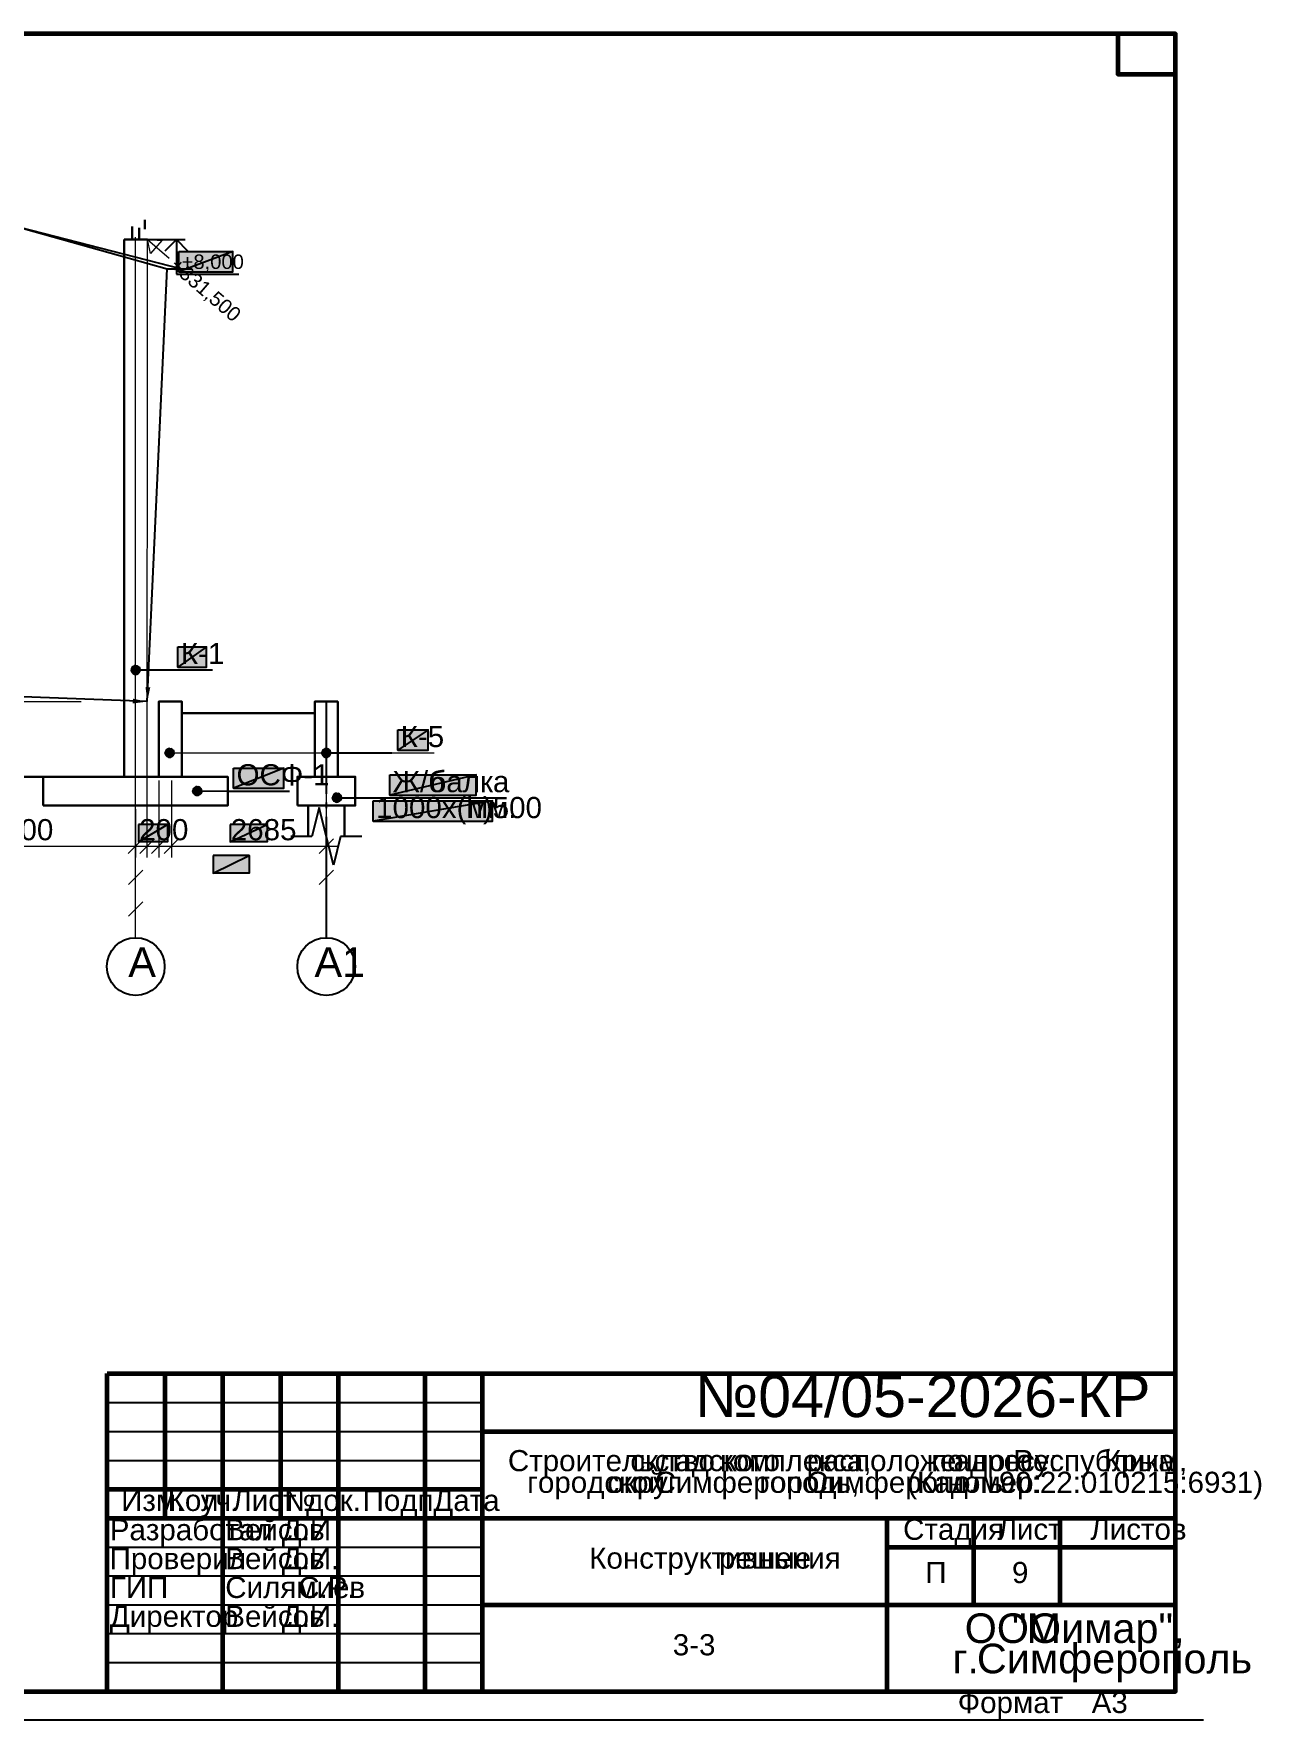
# Model space of a CAD drawing. Extents: x 8 to 21351, y 0 to 420.
# Drawn here: x 12129.1 to 12341.6, y 0.2 to 292.2 of the extents above; entities that cross this region are included whole.
import ezdxf

# ---------------------------------------------------------------- set-up
doc = ezdxf.new("R2010")
doc.units = 0
doc.linetypes.add('TEYPDFCAD_CENTER', pattern=[20, 12, -3, 2, -3])
for name, color, linetype in [('PDF_ВЫНОСКИ', 7, 'Continuous'), ('PDF_ОСИ', 7, 'Continuous'), ('PDF_ОТМЕТКИ', 7, 'Continuous'), ('TEY_REVIEW_AXIS', 7, 'Continuous'), ('TEY_REVIEW_LEADER', 7, 'Continuous')]:
    doc.layers.add(name, color=color, linetype=linetype)
doc.styles.add('TEYPDFCAD_TEXT', font='arial.ttf')
doc.dimstyles.new('TEYPDFCAD_SCALE_1', dxfattribs={"dimtxt": 2.5, "dimasz": 2.5, "dimexe": 1.25, "dimexo": 0.75, "dimtad": 1, "dimdsep": 46, "dimtxsty": 'Standard', "dimcen": 0.09, "dimadec": 0, "dimazin": 0, "dimtfac": 1, "dimtofl": 0, "dimtmove": 0, "dimatfit": 3, "dimfxl": 1, "dimarcsym": 0})

# ---------------------------------------------------------------- blocks, each defined once
blk = doc.blocks.new('TEY_AXIS')
at = {"layer": 'PDF_ОСИ', "linetype": 'TEYPDFCAD_CENTER', "lineweight": 9}
blk.add_line((0, 0), (1, 0), dxfattribs=at)
blk = doc.blocks.new('TEY_LEVEL')
at = {"layer": 'PDF_ОТМЕТКИ', "lineweight": 9}
blk.add_line((0, 0), (5, 0), dxfattribs=at)
blk.add_lwpolyline([(0, 0), (2, 1.5), (2, -1.5)], close=True, dxfattribs=at)
at = {"layer": 'PDF_ОТМЕТКИ', "style": 'TEYPDFCAD_TEXT'}
blk.add_text('+331,500', height=2.5, dxfattribs=at).set_placement((6, -1.25))

msp = doc.modelspace()

# ---------------------------------------------------------------- hatches: boundary and pattern name
at = {"true_color": 0xffffff}
h = msp.add_hatch(color=0, dxfattribs=at)
h.paths.add_polyline_path([(12154.16, 254.44), (12163.56, 254.44), (12154.16, 250.93)])
h.paths.add_polyline_path([(12163.56, 254.44), (12154.16, 250.93), (12163.56, 250.93)])
h = msp.add_hatch(color=0, dxfattribs=at)
h.paths.add_polyline_path([(12154.04, 186.03), (12158.97, 186.03), (12154.04, 182.52)])
h.paths.add_polyline_path([(12158.97, 186.03), (12154.04, 182.52), (12158.97, 182.52)])
h = msp.add_hatch(color=7)
h.paths.add_polyline_path([(12145.99, 182.27), (12145.97, 182.03), (12146.71, 182.03)])
h.paths.add_polyline_path([(12145.97, 182.03), (12146.71, 182.03), (12145.99, 181.8)])
h.paths.add_polyline_path([(12146.71, 182.03), (12145.99, 181.8), (12146.1, 181.59)])
h = msp.add_hatch(color=7)
h.paths.add_polyline_path([(12146.48, 182.73), (12146.27, 182.63), (12146.71, 182.03)])
h.paths.add_polyline_path([(12146.27, 182.63), (12146.71, 182.03), (12146.1, 182.48)])
h.paths.add_polyline_path([(12146.71, 182.03), (12146.1, 182.48), (12145.99, 182.27)])
h = msp.add_hatch(color=7)
h.paths.add_polyline_path([(12146.1, 181.59), (12146.27, 181.42), (12146.71, 182.03)])
h.paths.add_polyline_path([(12146.27, 181.42), (12146.71, 182.03), (12146.48, 181.31)])
h.paths.add_polyline_path([(12146.71, 182.03), (12146.48, 181.31), (12146.71, 181.27)])
h = msp.add_hatch(color=7)
h.paths.add_polyline_path([(12147.16, 182.63), (12146.95, 182.73), (12146.71, 182.03)])
h.paths.add_polyline_path([(12146.95, 182.73), (12146.71, 182.03), (12146.71, 182.77)])
h.paths.add_polyline_path([(12146.71, 182.03), (12146.71, 182.77), (12146.48, 182.73)])
h = msp.add_hatch(color=7)
h.paths.add_polyline_path([(12147.45, 182.03), (12147.43, 182.27), (12146.71, 182.03)])
h.paths.add_polyline_path([(12147.43, 182.27), (12146.71, 182.03), (12147.33, 182.48)])
h.paths.add_polyline_path([(12146.71, 182.03), (12147.33, 182.48), (12147.16, 182.63)])
h = msp.add_hatch(color=7)
h.paths.add_polyline_path([(12146.71, 181.27), (12146.95, 181.31), (12146.71, 182.03)])
h.paths.add_polyline_path([(12146.95, 181.31), (12146.71, 182.03), (12147.16, 181.42)])
h.paths.add_polyline_path([(12146.71, 182.03), (12147.16, 181.42), (12147.33, 181.59)])
h = msp.add_hatch(color=7)
h.paths.add_polyline_path([(12147.33, 181.59), (12147.43, 181.8), (12146.71, 182.03)])
h.paths.add_polyline_path([(12147.43, 181.8), (12146.71, 182.03), (12147.45, 182.03)])
h = msp.add_hatch(color=0, dxfattribs=at)
h.paths.add_polyline_path([(12192.1, 171.66), (12197.39, 171.66), (12192.1, 168.15)])
h.paths.add_polyline_path([(12197.39, 171.66), (12192.1, 168.15), (12197.39, 168.15)])
h = msp.add_hatch(color=7)
h.paths.add_polyline_path([(12151.88, 167.89), (12151.84, 167.66), (12152.6, 167.66)])
h.paths.add_polyline_path([(12151.84, 167.66), (12152.6, 167.66), (12151.88, 167.43)])
h.paths.add_polyline_path([(12152.6, 167.66), (12151.88, 167.43), (12151.98, 167.22)])
h = msp.add_hatch(color=7)
h.paths.add_polyline_path([(12152.37, 168.36), (12152.15, 168.25), (12152.6, 167.66)])
h.paths.add_polyline_path([(12152.15, 168.25), (12152.6, 167.66), (12151.98, 168.11)])
h.paths.add_polyline_path([(12152.6, 167.66), (12151.98, 168.11), (12151.88, 167.89)])
h = msp.add_hatch(color=7)
h.paths.add_polyline_path([(12151.98, 167.22), (12152.15, 167.05), (12152.6, 167.66)])
h.paths.add_polyline_path([(12152.15, 167.05), (12152.6, 167.66), (12152.37, 166.94)])
h.paths.add_polyline_path([(12152.6, 167.66), (12152.37, 166.94), (12152.6, 166.9)])
h = msp.add_hatch(color=7)
h.paths.add_polyline_path([(12153.02, 168.25), (12152.81, 168.36), (12152.6, 167.66)])
h.paths.add_polyline_path([(12152.81, 168.36), (12152.6, 167.66), (12152.6, 168.4)])
h.paths.add_polyline_path([(12152.6, 167.66), (12152.6, 168.4), (12152.37, 168.36)])
h = msp.add_hatch(color=7)
h.paths.add_polyline_path([(12153.34, 167.66), (12153.3, 167.89), (12152.6, 167.66)])
h.paths.add_polyline_path([(12153.3, 167.89), (12152.6, 167.66), (12153.19, 168.11)])
h.paths.add_polyline_path([(12152.6, 167.66), (12153.19, 168.11), (12153.02, 168.25)])
h = msp.add_hatch(color=7)
h.paths.add_polyline_path([(12152.6, 166.9), (12152.81, 166.94), (12152.6, 167.66)])
h.paths.add_polyline_path([(12152.81, 166.94), (12152.6, 167.66), (12153.02, 167.05)])
h.paths.add_polyline_path([(12152.6, 167.66), (12153.02, 167.05), (12153.19, 167.22)])
h = msp.add_hatch(color=7)
h.paths.add_polyline_path([(12153.19, 167.22), (12153.3, 167.43), (12152.6, 167.66)])
h.paths.add_polyline_path([(12153.3, 167.43), (12152.6, 167.66), (12153.34, 167.66)])
h = msp.add_hatch(color=7)
h.paths.add_polyline_path([(12178.99, 167.89), (12178.95, 167.66), (12179.71, 167.66)])
h.paths.add_polyline_path([(12178.95, 167.66), (12179.71, 167.66), (12178.99, 167.43)])
h.paths.add_polyline_path([(12179.71, 167.66), (12178.99, 167.43), (12179.1, 167.22)])
h = msp.add_hatch(color=7)
h.paths.add_polyline_path([(12179.48, 168.36), (12179.27, 168.25), (12179.71, 167.66)])
h.paths.add_polyline_path([(12179.27, 168.25), (12179.71, 167.66), (12179.1, 168.11)])
h.paths.add_polyline_path([(12179.71, 167.66), (12179.1, 168.11), (12178.99, 167.89)])
h = msp.add_hatch(color=7)
h.paths.add_polyline_path([(12179.1, 167.22), (12179.27, 167.05), (12179.71, 167.66)])
h.paths.add_polyline_path([(12179.27, 167.05), (12179.71, 167.66), (12179.48, 166.94)])
h.paths.add_polyline_path([(12179.71, 167.66), (12179.48, 166.94), (12179.71, 166.9)])
h = msp.add_hatch(color=7)
h.paths.add_polyline_path([(12180.16, 168.25), (12179.95, 168.36), (12179.71, 167.66)])
h.paths.add_polyline_path([(12179.95, 168.36), (12179.71, 167.66), (12179.71, 168.4)])
h.paths.add_polyline_path([(12179.71, 167.66), (12179.71, 168.4), (12179.48, 168.36)])
h = msp.add_hatch(color=7)
h.paths.add_polyline_path([(12180.45, 167.66), (12180.41, 167.89), (12179.71, 167.66)])
h.paths.add_polyline_path([(12180.41, 167.89), (12179.71, 167.66), (12180.31, 168.11)])
h.paths.add_polyline_path([(12179.71, 167.66), (12180.31, 168.11), (12180.16, 168.25)])
h = msp.add_hatch(color=7)
h.paths.add_polyline_path([(12179.71, 166.9), (12179.95, 166.94), (12179.71, 167.66)])
h.paths.add_polyline_path([(12179.95, 166.94), (12179.71, 167.66), (12180.16, 167.05)])
h.paths.add_polyline_path([(12179.71, 167.66), (12180.16, 167.05), (12180.31, 167.22)])
h = msp.add_hatch(color=7)
h.paths.add_polyline_path([(12180.31, 167.22), (12180.41, 167.43), (12179.71, 167.66)])
h.paths.add_polyline_path([(12180.41, 167.43), (12179.71, 167.66), (12180.45, 167.66)])
h = msp.add_hatch(color=0, dxfattribs=at)
h.paths.add_polyline_path([(12163.67, 165.02), (12172.35, 165.02), (12163.67, 161.52)])
h.paths.add_polyline_path([(12172.35, 165.02), (12163.67, 161.52), (12172.35, 161.52)])
h = msp.add_hatch(color=0, dxfattribs=at)
h.paths.add_polyline_path([(12190.7, 163.85), (12205.66, 163.85), (12190.7, 160.36)])
h.paths.add_polyline_path([(12205.66, 163.85), (12190.7, 160.36), (12205.66, 160.36)])
h = msp.add_hatch(color=7)
h.paths.add_polyline_path([(12156.66, 161.29), (12156.64, 161.06), (12157.38, 161.06)])
h.paths.add_polyline_path([(12156.64, 161.06), (12157.38, 161.06), (12156.66, 160.82)])
h.paths.add_polyline_path([(12157.38, 161.06), (12156.66, 160.82), (12156.77, 160.61)])
h = msp.add_hatch(color=7)
h.paths.add_polyline_path([(12157.15, 161.78), (12156.94, 161.67), (12157.38, 161.06)])
h.paths.add_polyline_path([(12156.94, 161.67), (12157.38, 161.06), (12156.77, 161.5)])
h.paths.add_polyline_path([(12157.38, 161.06), (12156.77, 161.5), (12156.66, 161.29)])
h = msp.add_hatch(color=7)
h.paths.add_polyline_path([(12156.77, 160.61), (12156.94, 160.44), (12157.38, 161.06)])
h.paths.add_polyline_path([(12156.94, 160.44), (12157.38, 161.06), (12157.15, 160.34)])
h.paths.add_polyline_path([(12157.38, 161.06), (12157.15, 160.34), (12157.38, 160.32)])
h = msp.add_hatch(color=7)
h.paths.add_polyline_path([(12157.83, 161.67), (12157.61, 161.78), (12157.38, 161.06)])
h.paths.add_polyline_path([(12157.61, 161.78), (12157.38, 161.06), (12157.38, 161.8)])
h.paths.add_polyline_path([(12157.38, 161.06), (12157.38, 161.8), (12157.15, 161.78)])
h = msp.add_hatch(color=7)
h.paths.add_polyline_path([(12158.12, 161.06), (12158.1, 161.29), (12157.38, 161.06)])
h.paths.add_polyline_path([(12158.1, 161.29), (12157.38, 161.06), (12158, 161.5)])
h.paths.add_polyline_path([(12157.38, 161.06), (12158, 161.5), (12157.83, 161.67)])
h = msp.add_hatch(color=7)
h.paths.add_polyline_path([(12157.38, 160.32), (12157.61, 160.34), (12157.38, 161.06)])
h.paths.add_polyline_path([(12157.61, 160.34), (12157.38, 161.06), (12157.83, 160.44)])
h.paths.add_polyline_path([(12157.38, 161.06), (12157.83, 160.44), (12158, 160.61)])
h = msp.add_hatch(color=7)
h.paths.add_polyline_path([(12158, 160.61), (12158.1, 160.82), (12157.38, 161.06)])
h.paths.add_polyline_path([(12158.1, 160.82), (12157.38, 161.06), (12158.12, 161.06)])
h = msp.add_hatch(color=7)
h.paths.add_polyline_path([(12181.32, 160.61), (12181.11, 160.49), (12181.55, 159.89)])
h.paths.add_polyline_path([(12181.11, 160.49), (12181.55, 159.89), (12180.96, 160.34)])
h.paths.add_polyline_path([(12181.55, 159.89), (12180.96, 160.34), (12180.86, 160.13)])
h = msp.add_hatch(color=7)
h.paths.add_polyline_path([(12182, 160.49), (12181.79, 160.61), (12181.55, 159.89)])
h.paths.add_polyline_path([(12181.79, 160.61), (12181.55, 159.89), (12181.55, 160.63)])
h.paths.add_polyline_path([(12181.55, 159.89), (12181.55, 160.63), (12181.32, 160.61)])
h = msp.add_hatch(color=7)
h.paths.add_polyline_path([(12180.86, 160.13), (12180.81, 159.89), (12181.55, 159.89)])
h.paths.add_polyline_path([(12180.81, 159.89), (12181.55, 159.89), (12180.86, 159.66)])
h.paths.add_polyline_path([(12181.55, 159.89), (12180.86, 159.66), (12180.96, 159.45)])
h = msp.add_hatch(color=7)
h.paths.add_polyline_path([(12180.96, 159.45), (12181.11, 159.28), (12181.55, 159.89)])
h.paths.add_polyline_path([(12181.11, 159.28), (12181.55, 159.89), (12181.32, 159.17)])
h.paths.add_polyline_path([(12181.55, 159.89), (12181.32, 159.17), (12181.55, 159.13)])
h = msp.add_hatch(color=7)
h.paths.add_polyline_path([(12182.32, 159.89), (12182.27, 160.13), (12181.55, 159.89)])
h.paths.add_polyline_path([(12182.27, 160.13), (12181.55, 159.89), (12182.17, 160.34)])
h.paths.add_polyline_path([(12181.55, 159.89), (12182.17, 160.34), (12182, 160.49)])
h = msp.add_hatch(color=7)
h.paths.add_polyline_path([(12181.55, 159.13), (12181.79, 159.17), (12181.55, 159.89)])
h.paths.add_polyline_path([(12181.79, 159.17), (12181.55, 159.89), (12182, 159.28)])
h.paths.add_polyline_path([(12181.55, 159.89), (12182, 159.28), (12182.17, 159.45)])
h = msp.add_hatch(color=7)
h.paths.add_polyline_path([(12182.17, 159.45), (12182.27, 159.66), (12181.55, 159.89)])
h.paths.add_polyline_path([(12182.27, 159.66), (12181.55, 159.89), (12182.32, 159.89)])
h = msp.add_hatch(color=0, dxfattribs=at)
h.paths.add_polyline_path([(12187.84, 159.36), (12208.5, 159.36), (12187.84, 155.85)])
h.paths.add_polyline_path([(12208.5, 159.36), (12187.84, 155.85), (12208.5, 155.85)])
h = msp.add_hatch(color=0, dxfattribs=at)
h.paths.add_polyline_path([(12147.22, 155.28), (12147.22, 152.27), (12152.2, 155.28)])
h.paths.add_polyline_path([(12147.22, 152.27), (12152.2, 155.28), (12152.2, 152.27)])
h = msp.add_hatch(color=0, dxfattribs=at)
h.paths.add_polyline_path([(12163.1, 155.28), (12163.1, 152.27), (12169.51, 155.28)])
h.paths.add_polyline_path([(12163.1, 152.27), (12169.51, 155.28), (12169.51, 152.27)])
h = msp.add_hatch(color=0, dxfattribs=at)
h.paths.add_polyline_path([(12160.11, 149.86), (12160.11, 146.85), (12166.34, 149.86)])
h.paths.add_polyline_path([(12160.11, 146.85), (12166.34, 149.86), (12166.34, 146.85)])

# ---------------------------------------------------------------- linework, layer by layer
at = {"color": 7, "lineweight": 30}
for p, q in [((12148.3, 258.34), (12148.3, 259.97)), ((12146.12, 256.54), (12146.12, 258.78)), ((12147.31, 256.54), (12147.31, 258.53)), ((12176.56, 153.2), (12176.56, 158.52)), ((12182.87, 153.2), (12182.87, 158.52))]:
    msp.add_line(p, q, dxfattribs=at)
at = {"color": 7, "lineweight": 25}
for p, q in [((12148.75, 256.54), (12155.27, 256.54)), ((12153.76, 256.54), (12151.77, 254.53)), ((12155.77, 254.53), (12153.76, 256.54)), ((12146.71, 182.03), (12153.04, 182.03)), ((12153.04, 182.03), (12159.99, 182.03)), ((12179.71, 167.66), (12191.1, 167.66)), ((12178.46, 158.2), (12177.22, 153.2)), ((12179.71, 159.09), (12179.71, 158.07)), ((12179.71, 156.57), (12179.71, 140.63)), ((12176.56, 153.2), (12173.57, 153.2)), ((12177.22, 153.2), (12176.56, 153.2)), ((12182.87, 153.2), (12182.21, 153.2)), ((12185.87, 153.2), (12182.87, 153.2)), ((12179.71, 140.63), (12179.71, 135.64))]:
    msp.add_line(p, q, dxfattribs=at)
at = {"color": 0, "lineweight": 0, "true_color": 0xffffff}
for p, q in [((12154.16, 250.93), (12163.56, 250.93)), ((12154.04, 182.52), (12158.97, 182.52)), ((12192.1, 168.15), (12197.39, 168.15)), ((12163.67, 161.52), (12172.35, 161.52)), ((12190.7, 160.36), (12205.66, 160.36))]:
    msp.add_line(p, q, dxfattribs=at)
at = {"color": 7, "lineweight": 5}
for p, q in [((12174.72, 163.53), (12184.73, 163.53)), ((12179.71, 162.9), (12179.71, 149.52)), ((12146.69, 157.9), (12146.69, 149.52)), ((12145.44, 150.26), (12147.94, 152.78)), ((12149.97, 152.78), (12147.45, 150.26)), ((12149.47, 150.26), (12151.96, 152.78)), ((12154.14, 152.78), (12151.65, 150.26)), ((12178.46, 150.26), (12180.96, 152.78)), ((12146.71, 151.53), (12152.7, 151.53)), ((12145.47, 144.86), (12147.96, 147.36)), ((12147.96, 147.36), (12145.47, 144.86)), ((12146.71, 146.75), (12146.71, 148.12)), ((12178.46, 144.86), (12180.96, 147.36)), ((12145.47, 139.38), (12147.96, 141.88))]:
    msp.add_line(p, q, dxfattribs=at)
at = {"lineweight": 60}
msp.add_lwpolyline([(12326.76, 285.16), (12326.76, 292.16), (12316.77, 292.16), (12316.77, 285.16)], close=True, dxfattribs=at)
at = {"color": 0, "true_color": 0xffffff}
for points in [[(12154.16, 254.44), (12163.56, 254.44), (12154.16, 250.93)], [(12163.56, 254.44), (12154.16, 250.93), (12163.56, 250.93)], [(12154.04, 186.03), (12158.97, 186.03), (12154.04, 182.52)], [(12158.97, 186.03), (12154.04, 182.52), (12158.97, 182.52)], [(12192.1, 171.66), (12197.39, 171.66), (12192.1, 168.15)], [(12197.39, 171.66), (12192.1, 168.15), (12197.39, 168.15)], [(12163.67, 165.02), (12172.35, 165.02), (12163.67, 161.52)], [(12172.35, 165.02), (12163.67, 161.52), (12172.35, 161.52)], [(12190.7, 163.85), (12205.66, 163.85), (12190.7, 160.36)], [(12205.66, 163.85), (12190.7, 160.36), (12205.66, 160.36)], [(12187.84, 159.36), (12208.5, 159.36), (12187.84, 155.85)], [(12208.5, 159.36), (12187.84, 155.85), (12208.5, 155.85)], [(12147.22, 155.28), (12147.22, 152.27), (12152.2, 155.28)], [(12147.22, 152.27), (12152.2, 155.28), (12152.2, 152.27)], [(12163.1, 155.28), (12163.1, 152.27), (12169.51, 155.28)], [(12163.1, 152.27), (12169.51, 155.28), (12169.51, 152.27)], [(12160.11, 149.86), (12160.11, 146.85), (12166.34, 149.86)], [(12160.11, 146.85), (12166.34, 149.86), (12166.34, 146.85)]]:
    msp.add_lwpolyline(points, close=True, dxfattribs=at)
at = {"color": 7}
for points in [[(12145.99, 182.27), (12145.97, 182.03), (12146.71, 182.03)], [(12145.97, 182.03), (12146.71, 182.03), (12145.99, 181.8)], [(12146.71, 182.03), (12146.1, 182.48), (12145.99, 182.27)], [(12146.71, 182.03), (12145.99, 181.8), (12146.1, 181.59)], [(12146.27, 182.63), (12146.71, 182.03), (12146.1, 182.48)], [(12146.1, 181.59), (12146.27, 181.42), (12146.71, 182.03)], [(12146.48, 182.73), (12146.27, 182.63), (12146.71, 182.03)], [(12146.27, 181.42), (12146.71, 182.03), (12146.48, 181.31)], [(12146.71, 182.03), (12146.71, 182.77), (12146.48, 182.73)], [(12146.71, 182.03), (12146.48, 181.31), (12146.71, 181.27)], [(12146.95, 182.73), (12146.71, 182.03), (12146.71, 182.77)], [(12147.16, 182.63), (12146.95, 182.73), (12146.71, 182.03)], [(12146.71, 182.03), (12147.33, 182.48), (12147.16, 182.63)], [(12147.43, 182.27), (12146.71, 182.03), (12147.33, 182.48)], [(12147.45, 182.03), (12147.43, 182.27), (12146.71, 182.03)], [(12146.71, 181.27), (12146.95, 181.31), (12146.71, 182.03)], [(12146.95, 181.31), (12146.71, 182.03), (12147.16, 181.42)], [(12146.71, 182.03), (12147.16, 181.42), (12147.33, 181.59)], [(12147.33, 181.59), (12147.43, 181.8), (12146.71, 182.03)], [(12147.43, 181.8), (12146.71, 182.03), (12147.45, 182.03)], [(12151.88, 167.89), (12151.84, 167.66), (12152.6, 167.66)], [(12151.84, 167.66), (12152.6, 167.66), (12151.88, 167.43)], [(12152.6, 167.66), (12151.98, 168.11), (12151.88, 167.89)], [(12152.6, 167.66), (12151.88, 167.43), (12151.98, 167.22)], [(12152.15, 168.25), (12152.6, 167.66), (12151.98, 168.11)], [(12151.98, 167.22), (12152.15, 167.05), (12152.6, 167.66)], [(12152.37, 168.36), (12152.15, 168.25), (12152.6, 167.66)], [(12152.15, 167.05), (12152.6, 167.66), (12152.37, 166.94)], [(12152.6, 167.66), (12152.6, 168.4), (12152.37, 168.36)], [(12152.6, 167.66), (12152.37, 166.94), (12152.6, 166.9)], [(12152.81, 168.36), (12152.6, 167.66), (12152.6, 168.4)], [(12153.02, 168.25), (12152.81, 168.36), (12152.6, 167.66)], [(12152.6, 167.66), (12153.19, 168.11), (12153.02, 168.25)], [(12153.3, 167.89), (12152.6, 167.66), (12153.19, 168.11)], [(12153.34, 167.66), (12153.3, 167.89), (12152.6, 167.66)], [(12152.6, 166.9), (12152.81, 166.94), (12152.6, 167.66)], [(12152.81, 166.94), (12152.6, 167.66), (12153.02, 167.05)], [(12152.6, 167.66), (12153.02, 167.05), (12153.19, 167.22)], [(12153.19, 167.22), (12153.3, 167.43), (12152.6, 167.66)], [(12153.3, 167.43), (12152.6, 167.66), (12153.34, 167.66)], [(12178.99, 167.89), (12178.95, 167.66), (12179.71, 167.66)], [(12178.95, 167.66), (12179.71, 167.66), (12178.99, 167.43)], [(12179.71, 167.66), (12179.1, 168.11), (12178.99, 167.89)], [(12179.71, 167.66), (12178.99, 167.43), (12179.1, 167.22)], [(12179.27, 168.25), (12179.71, 167.66), (12179.1, 168.11)], [(12179.1, 167.22), (12179.27, 167.05), (12179.71, 167.66)], [(12179.48, 168.36), (12179.27, 168.25), (12179.71, 167.66)], [(12179.27, 167.05), (12179.71, 167.66), (12179.48, 166.94)], [(12179.71, 167.66), (12179.71, 168.4), (12179.48, 168.36)], [(12179.71, 167.66), (12179.48, 166.94), (12179.71, 166.9)], [(12179.95, 168.36), (12179.71, 167.66), (12179.71, 168.4)], [(12180.16, 168.25), (12179.95, 168.36), (12179.71, 167.66)], [(12179.71, 167.66), (12180.31, 168.11), (12180.16, 168.25)], [(12180.41, 167.89), (12179.71, 167.66), (12180.31, 168.11)], [(12180.45, 167.66), (12180.41, 167.89), (12179.71, 167.66)], [(12179.71, 166.9), (12179.95, 166.94), (12179.71, 167.66)], [(12179.95, 166.94), (12179.71, 167.66), (12180.16, 167.05)], [(12179.71, 167.66), (12180.16, 167.05), (12180.31, 167.22)], [(12180.31, 167.22), (12180.41, 167.43), (12179.71, 167.66)], [(12180.41, 167.43), (12179.71, 167.66), (12180.45, 167.66)], [(12156.66, 161.29), (12156.64, 161.06), (12157.38, 161.06)], [(12156.64, 161.06), (12157.38, 161.06), (12156.66, 160.82)], [(12157.38, 161.06), (12156.77, 161.5), (12156.66, 161.29)], [(12157.38, 161.06), (12156.66, 160.82), (12156.77, 160.61)], [(12156.94, 161.67), (12157.38, 161.06), (12156.77, 161.5)], [(12156.77, 160.61), (12156.94, 160.44), (12157.38, 161.06)], [(12157.15, 161.78), (12156.94, 161.67), (12157.38, 161.06)], [(12156.94, 160.44), (12157.38, 161.06), (12157.15, 160.34)], [(12157.38, 161.06), (12157.38, 161.8), (12157.15, 161.78)], [(12157.38, 161.06), (12157.15, 160.34), (12157.38, 160.32)], [(12157.61, 161.78), (12157.38, 161.06), (12157.38, 161.8)], [(12157.83, 161.67), (12157.61, 161.78), (12157.38, 161.06)], [(12157.38, 161.06), (12158, 161.5), (12157.83, 161.67)], [(12158.1, 161.29), (12157.38, 161.06), (12158, 161.5)], [(12158.12, 161.06), (12158.1, 161.29), (12157.38, 161.06)], [(12157.38, 160.32), (12157.61, 160.34), (12157.38, 161.06)], [(12157.61, 160.34), (12157.38, 161.06), (12157.83, 160.44)], [(12157.38, 161.06), (12157.83, 160.44), (12158, 160.61)], [(12158, 160.61), (12158.1, 160.82), (12157.38, 161.06)], [(12158.1, 160.82), (12157.38, 161.06), (12158.12, 161.06)], [(12181.32, 160.61), (12181.11, 160.49), (12181.55, 159.89)], [(12181.55, 159.89), (12181.55, 160.63), (12181.32, 160.61)], [(12181.79, 160.61), (12181.55, 159.89), (12181.55, 160.63)], [(12182, 160.49), (12181.79, 160.61), (12181.55, 159.89)], [(12180.86, 160.13), (12180.81, 159.89), (12181.55, 159.89)], [(12180.81, 159.89), (12181.55, 159.89), (12180.86, 159.66)], [(12181.55, 159.89), (12180.96, 160.34), (12180.86, 160.13)], [(12181.55, 159.89), (12180.86, 159.66), (12180.96, 159.45)], [(12181.11, 160.49), (12181.55, 159.89), (12180.96, 160.34)], [(12180.96, 159.45), (12181.11, 159.28), (12181.55, 159.89)], [(12181.11, 159.28), (12181.55, 159.89), (12181.32, 159.17)], [(12181.55, 159.89), (12181.32, 159.17), (12181.55, 159.13)], [(12181.55, 159.89), (12182.17, 160.34), (12182, 160.49)], [(12182.27, 160.13), (12181.55, 159.89), (12182.17, 160.34)], [(12182.32, 159.89), (12182.27, 160.13), (12181.55, 159.89)], [(12181.55, 159.13), (12181.79, 159.17), (12181.55, 159.89)], [(12181.79, 159.17), (12181.55, 159.89), (12182, 159.28)], [(12181.55, 159.89), (12182, 159.28), (12182.17, 159.45)], [(12182.17, 159.45), (12182.27, 159.66), (12181.55, 159.89)], [(12182.27, 159.66), (12181.55, 159.89), (12182.32, 159.89)]]:
    msp.add_lwpolyline(points, close=True, dxfattribs=at)
at = {"color": 7, "lineweight": 25}
for centre in [(12146.72, 130.65), (12179.72, 130.65)]:
    msp.add_circle(centre, 5.01, dxfattribs=at)
at = {"layer": 'TEY_REVIEW_AXIS', "color": 7, "lineweight": 30}
for p, q in [((12144.75, 256.54), (12144.72, 176.53)), ((12154.72, 174.52), (12177.72, 174.52)), ((11964.68, 163.53), (12148.72, 163.53))]:
    msp.add_line(p, q, dxfattribs=at)
at = {"layer": 'TEY_REVIEW_AXIS', "color": 7, "lineweight": 25}
msp.add_line((12186.85, 159.85), (12209.52, 159.85), dxfattribs=at)
at = {"layer": 'TEY_REVIEW_AXIS', "color": 0, "lineweight": 0, "true_color": 0xffffff}
msp.add_line((12187.84, 155.85), (12208.5, 155.85), dxfattribs=at)
at = {"layer": 'TEY_REVIEW_AXIS', "color": 7, "lineweight": 5}
for p, q in [((12099.7, 151.53), (12148.68, 151.53)), ((12150.88, 151.53), (12181.72, 151.53))]:
    msp.add_line(p, q, dxfattribs=at)
at = {"layer": 'TEY_REVIEW_AXIS', "lineweight": 60}
for p, q in [((12141.76, 60.18), (12326.76, 60.18)), ((12141.76, 5.16), (12141.76, 60.18)), ((12151.77, 60.18), (12151.77, 35.16)), ((12161.76, 60.18), (12161.76, 5.16)), ((12171.78, 60.18), (12171.78, 35.16)), ((12181.77, 60.18), (12181.77, 5.16)), ((12196.77, 60.18), (12196.77, 5.16)), ((12206.76, 5.16), (12206.76, 60.18)), ((12326.76, 5.16), (12326.76, 60.18)), ((12206.76, 50.16), (12326.76, 50.16)), ((12141.76, 40.17), (12206.76, 40.17)), ((12141.76, 35.16), (12326.76, 35.16)), ((12276.76, 35.16), (12276.76, 5.16)), ((12276.76, 30.16), (12326.76, 30.16)), ((12206.76, 20.17), (12326.76, 20.17)), ((12141.76, 5.16), (12326.76, 5.16))]:
    msp.add_line(p, q, dxfattribs=at)
at = {"layer": 'TEY_REVIEW_AXIS', "lineweight": 25}
for p, q in [((12141.76, 55.16), (12206.76, 55.16)), ((12141.76, 50.16), (12206.76, 50.16)), ((12141.76, 45.17), (12206.76, 45.17)), ((12141.76, 30.16), (12206.76, 30.16)), ((12141.76, 25.17), (12206.76, 25.17)), ((12141.76, 20.17), (12206.76, 20.17)), ((12141.76, 15.18), (12206.76, 15.18)), ((12141.76, 10.16), (12206.76, 10.16)), ((12331.63, 0.17), (11911.79, 0.17))]:
    msp.add_line(p, q, dxfattribs=at)
at = {"layer": 'TEY_REVIEW_AXIS', "lineweight": 60}
msp.add_lwpolyline([(11931.77, 5.16), (12326.76, 5.16), (12326.76, 292.16), (11931.77, 292.16)], close=True, dxfattribs=at)
at = {"layer": 'TEY_REVIEW_AXIS', "color": 7, "lineweight": 30}
msp.add_lwpolyline([(12130.71, 158.52), (12130.71, 163.53), (12162.67, 163.53), (12162.67, 158.52)], close=True, dxfattribs=at)
at = {"layer": 'TEY_REVIEW_LEADER', "color": 7, "lineweight": 30}
for p, q in [((12148.75, 256.54), (12144.75, 256.54)), ((12144.72, 176.53), (12144.72, 163.53))]:
    msp.add_line(p, q, dxfattribs=at)
at = {"layer": 'TEY_REVIEW_LEADER', "color": 7, "lineweight": 25}
for p, q in [((12153.76, 256.54), (12153.76, 250.53)), ((12153.76, 250.53), (12164.56, 250.53)), ((12179.71, 176.53), (12179.71, 160.57)), ((12157.38, 161.06), (12162.67, 161.01)), ((12162.67, 161.01), (12173.36, 161.01)), ((12180.96, 148.21), (12178.46, 158.2)), ((12181.55, 159.89), (12186.85, 159.85)), ((12182.21, 153.2), (12180.96, 148.21))]:
    msp.add_line(p, q, dxfattribs=at)
at = {"layer": 'TEY_REVIEW_LEADER', "color": 7, "lineweight": 5}
for p, q in [((12150.71, 162.9), (12150.71, 149.52)), ((12152.89, 162.9), (12152.89, 149.52))]:
    msp.add_line(p, q, dxfattribs=at)
at = {"layer": 'TEY_REVIEW_LEADER', "lineweight": 60}
for p, q in [((12291.77, 35.16), (12291.77, 20.17)), ((12306.76, 35.16), (12306.76, 20.17))]:
    msp.add_line(p, q, dxfattribs=at)
at = {"layer": 'TEY_REVIEW_LEADER', "color": 7, "lineweight": 30}
for points in [[(12150.71, 163.53), (12150.71, 176.53), (12154.72, 176.53), (12154.72, 163.53)], [(12177.72, 163.53), (12177.72, 176.53), (12181.72, 176.53), (12181.72, 163.53)], [(12174.72, 158.52), (12174.72, 163.53), (12184.73, 163.53), (12184.73, 158.52)]]:
    msp.add_lwpolyline(points, close=True, dxfattribs=at)

# ---------------------------------------------------------------- block references
at = {"layer": 'PDF_ОСИ'}
for p, xscale, rotation in [((12146.71, 135.64), 121.3061666666666, 90), ((12148.72, 149.52), 107.0186685213646, 89.98484238672582)]:
    msp.add_blockref('TEY_AXIS', p, dxfattribs=dict(at, xscale=xscale, rotation=rotation))
for p, xscale in [((11957.61, 176.53), 224.1126666666667), ((12151.84, 167.66), 46.54550000000003)]:
    msp.add_blockref('TEY_AXIS', p, dxfattribs=dict(at, xscale=xscale))
at = {"layer": 'PDF_ОТМЕТКИ', "rotation": -40.71904857686221}
msp.add_blockref('TEY_LEVEL', (12148.75, 256.54), dxfattribs=at)

# ---------------------------------------------------------------- texts
at = {"color": 7, "style": 'TEYPDFCAD_TEXT'}
for s, height, p in [('Ж/б', 3.662, (12191.21, 160.85)), ('балка', 3.662, (12197.58, 160.85)), ('2685', 3.662, (12163.18, 152.53)), ('А', 5.13, (12145.44, 128.88)), ('А1', 5.126, (12177.68, 128.88)), ('№04/05-2026-КР', 7.3201, (12243.55, 52.66)), ('Республика', 3.658, (12298.67, 43.29)), ('складского', 3.658, (12232.37, 43.29)), ('комплекса,', 3.658, (12247.89, 43.29)), ('расположенного', 3.6583, (12262.88, 43.29)), ('по', 3.658, (12284.47, 43.29)), ('адресу:', 3.658, (12288.34, 43.29)), ('городской', 3.658, (12214.51, 39.54)), ('округ', 3.658, (12228.39, 39.54)), ('Симферополь,', 3.6583, (12236.55, 39.54)), ('город', 3.658, (12254.71, 39.54)), ('Симферополь', 3.6583, (12262.87, 39.54)), ('(Кад.', 3.658, (12280.32, 39.54)), ('номер:', 3.658, (12287.33, 39.54)), ('90:22:010215:6931)', 3.6583, (12296.19, 39.54)), ('уч.', 3.658, (12157.99, 36.41)), ('Лист', 3.658, (12163.46, 36.41)), ('док.', 3.658, (12176.24, 36.41)), ('Подп.', 3.658, (12186.02, 36.41)), ('Разработал', 3.658, (12142.23, 31.33)), ('Вейсов', 3.658, (12162.23, 31.33)), ('Стадия', 3.658, (12279.6, 31.41)), ('Лист', 3.658, (12295.96, 31.41)), ('Д.И', 3.658, (12172, 31.33)), ('Проверил', 3.658, (12142.21, 26.33)), ('Вейсов', 3.658, (12162.23, 26.33)), ('Д.И.', 3.658, (12172, 26.33)), ('Конструктивные', 3.6583, (12225.26, 26.42)), ('решения', 3.658, (12247.72, 26.42)), ('П', 3.66, (12283.45, 23.92)), ('ГИП', 3.658, (12142.23, 21.34)), ('Силямиев', 3.658, (12162.23, 21.34)), ('С.Р.', 3.658, (12174.86, 21.34)), ('Директор', 3.658, (12142.23, 16.34)), ('Д.И.', 3.658, (12172, 16.34)), ('"Мимар",', 5.122, (12298.44, 13.55)), ('3-3', 3.658, (12239.72, 11.41)), ('г.', 5.122, (12288.13, 8.3)), ('Симферополь', 5.1223, (12292.38, 8.3)), ('Формат', 3.658, (12289.06, 1.42))]:
    msp.add_text(s, height=height, dxfattribs=at).set_placement(p)
at = {"layer": 'PDF_ВЫНОСКИ', "style": 'TEYPDFCAD_TEXT'}
msp.add_text('+8,000', height=2.5, dxfattribs=at).set_placement((12154.67, 251.44))
msp.add_text('+8,000', height=2.5, dxfattribs=at).set_placement((12154.67, 251.44))
msp.add_text('+8,000', height=2.5, dxfattribs=at).set_placement((12154.67, 251.44))
at = {"layer": 'TEY_REVIEW_LEADER', "color": 7, "style": 'TEYPDFCAD_TEXT'}
for s, height, p in [('К-1', 3.662, (12154.55, 183.03)), ('К-5', 3.662, (12192.6, 168.66)), ('ОСФ-1', 3.662, (12164.18, 162.03)), ('1000х(h)500', 3.6618, (12188.35, 156.36)), ('мм.', 3.662, (12204.19, 156.36)), ('4500', 3.662, (12121.08, 152.53)), ('200', 3.662, (12147.31, 152.53)), ('Строительство', 3.6583, (12211.17, 43.29)), ('Крым,', 3.658, (12314.37, 43.29)), ('Изм.', 3.658, (12144.2, 36.41)), ('Кол.', 3.658, (12152.26, 36.41)), ('№', 3.66, (12172.39, 36.41)), ('Дата', 3.658, (12198.25, 36.41)), ('Листов', 3.658, (12312.03, 31.41)), ('9', 3.66, (12298.46, 23.92)), ('Вейсов', 3.658, (12162.23, 16.34)), ('ООО', 5.122, (12290.27, 13.55)), ('A3', 3.658, (12312.26, 1.42))]:
    msp.add_text(s, height=height, dxfattribs=at).set_placement(p)

# ---------------------------------------------------------------- leaders
at = {"layer": 'PDF_ВЫНОСКИ', "lineweight": 9, "annotation_type": 0, "has_hookline": 1, "hookline_direction": 0}
for points in [[(12056.69, 278.3), (12152.17, 251.44), (12154.67, 251.44)], [(12056.69, 276.65), (12154.67, 251.44)], [(12148.72, 176.53), (12152.17, 251.44), (12154.67, 251.44)], [(12148.72, 176.53), (11974.52, 183.03)]]:
    msp.add_leader(points, dimstyle='TEYPDFCAD_SCALE_1', dxfattribs=at)

doc.saveas('drawing.dxf')
